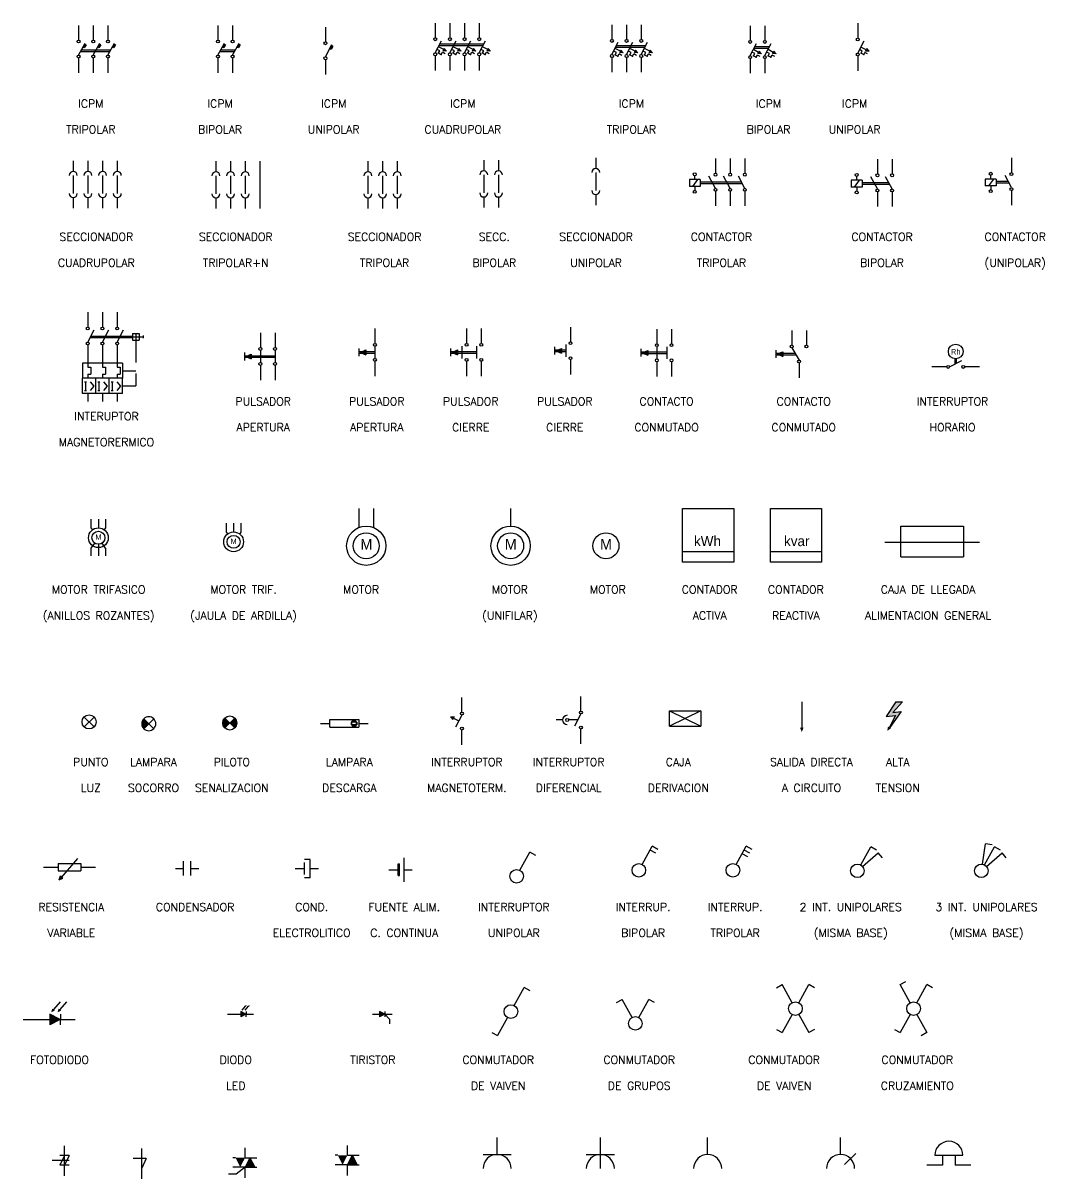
# Model space of a CAD drawing. Header units: millimetres. Extents: x 145 to 60311, y -8355 to 8851.
# Drawn here: x 306.35 to 317.84, y 404.1 to 417.1 of the extents above; entities that cross this region are included whole.
import ezdxf
from ezdxf.enums import TextEntityAlignment as Align

# ---------------------------------------------------------------- set-up
doc = ezdxf.new("R2010")
doc.units = ezdxf.units.MM
doc.linetypes.add('HIDDEN', pattern=[0.375, 0.25, -0.125])
doc.styles.add('ROMANS', font='romans', dxfattribs={"height": 1.2})

# ---------------------------------------------------------------- blocks, each defined once
blk = doc.blocks.new('*X205')
at = {"color": 0}
for p, q in [((204.04, 140.14), (205.3, 141.39)), ((204.04, 139.87), (205.43, 141.26)), ((205.42, 138.77), (204.04, 140.14)), ((205.28, 138.63), (204.04, 139.88)), ((204.07, 140.43), (205.16, 141.53)), ((204.07, 139.63), (205.56, 141.13)), ((205.55, 138.9), (204.07, 140.38)), ((205.15, 138.5), (204.08, 139.58)), ((204.11, 139.41), (205.7, 141)), ((205.68, 139.03), (204.11, 140.61)), ((204.15, 140.78), (205.03, 141.66)), ((205.81, 139.17), (204.16, 140.82)), ((205.02, 138.37), (204.16, 139.23)), ((204.17, 139.2), (205.83, 140.86)), ((205.95, 139.3), (204.23, 141.01)), ((204.24, 139.01), (205.96, 140.73)), ((206.08, 139.43), (204.32, 141.19)), ((204.33, 141.22), (204.9, 141.79)), ((204.33, 138.83), (206.09, 140.6)), ((204.89, 138.24), (204.36, 138.76)), ((206.21, 139.56), (204.41, 141.37)), ((204.42, 138.66), (206.23, 140.46)), ((206.34, 139.7), (204.51, 141.53)), ((204.52, 138.5), (206.36, 140.33)), ((206.48, 139.83), (204.63, 141.68)), ((204.64, 138.35), (206.49, 140.2)), ((206.61, 139.96), (204.75, 141.82)), ((204.76, 138.21), (206.62, 140.07))]:
    blk.add_line(p, q, dxfattribs=at)

msp = doc.modelspace()

# ---------------------------------------------------------------- linework, layer by layer
for p, q in [((310.983, 417.098), (310.983, 416.933)), ((311.148, 417.098), (311.148, 416.933)), ((311.313, 417.098), (311.313, 416.933)), ((311.478, 417.098), (311.478, 416.933)), ((312.97, 417.08), (312.97, 416.915)), ((313.135, 417.08), (313.135, 416.915)), ((313.3, 417.08), (313.3, 416.915)), ((315.735, 417.096), (315.735, 416.931)), ((306.971, 417.072), (306.971, 416.907)), ((307.136, 417.072), (307.136, 416.907)), ((307.301, 417.072), (307.301, 416.907)), ((308.539, 417.072), (308.539, 416.907)), ((308.704, 417.072), (308.704, 416.907)), ((309.748, 417.054), (309.748, 416.889)), ((314.525, 417.067), (314.525, 416.902)), ((314.69, 417.067), (314.69, 416.902)), ((307.036, 416.819), (307.019, 416.828)), ((307.033, 416.826), (307.022, 416.832)), ((307.055, 416.854), (307.036, 416.819)), ((307.055, 416.854), (307.038, 416.863)), ((307.201, 416.819), (307.184, 416.828)), ((307.198, 416.826), (307.187, 416.832)), ((307.22, 416.854), (307.201, 416.819)), ((307.22, 416.854), (307.203, 416.863)), ((307.366, 416.819), (307.349, 416.828)), ((307.363, 416.826), (307.352, 416.832)), ((307.385, 416.854), (307.366, 416.819)), ((307.385, 416.854), (307.368, 416.863)), ((308.605, 416.819), (308.588, 416.828)), ((308.601, 416.826), (308.59, 416.832)), ((308.623, 416.854), (308.605, 416.819)), ((308.623, 416.854), (308.606, 416.863)), ((308.77, 416.819), (308.753, 416.828)), ((308.766, 416.826), (308.755, 416.832)), ((308.788, 416.854), (308.77, 416.819)), ((308.788, 416.854), (308.771, 416.863)), ((309.831, 416.836), (309.813, 416.801)), ((309.831, 416.836), (309.815, 416.845)), ((306.971, 416.704), (306.971, 416.539)), ((307.136, 416.704), (307.136, 416.539)), ((307.301, 416.704), (307.301, 416.539)), ((308.539, 416.704), (308.539, 416.539)), ((308.704, 416.704), (308.704, 416.539)), ((309.748, 416.686), (309.748, 416.521)), ((309.813, 416.801), (309.796, 416.81)), ((309.81, 416.808), (309.798, 416.814)), ((310.983, 416.73), (310.983, 416.565)), ((311.148, 416.73), (311.148, 416.565)), ((311.313, 416.73), (311.313, 416.565)), ((311.478, 416.73), (311.478, 416.565)), ((312.97, 416.712), (312.97, 416.547)), ((313.135, 416.712), (313.135, 416.547)), ((313.3, 416.712), (313.3, 416.547)), ((314.525, 416.7), (314.525, 416.535)), ((314.69, 416.7), (314.69, 416.535)), ((315.735, 416.728), (315.735, 416.563)), ((306.912, 415.549), (306.912, 415.429)), ((307.077, 415.549), (307.077, 415.429)), ((307.242, 415.549), (307.242, 415.429)), ((307.407, 415.549), (307.407, 415.429)), ((308.516, 415.546), (308.516, 415.426)), ((308.681, 415.546), (308.681, 415.426)), ((308.846, 415.546), (308.846, 415.426)), ((309.011, 415.546), (309.011, 415.013)), ((310.226, 415.546), (310.226, 415.426)), ((310.391, 415.546), (310.391, 415.426)), ((310.556, 415.546), (310.556, 415.426)), ((311.529, 415.555), (311.529, 415.435)), ((311.694, 415.555), (311.694, 415.435)), ((312.788, 415.582), (312.788, 415.462)), ((314.135, 415.574), (314.135, 415.409)), ((314.3, 415.574), (314.3, 415.409)), ((314.465, 415.574), (314.465, 415.409)), ((315.956, 415.567), (315.956, 415.402)), ((316.121, 415.567), (316.121, 415.402)), ((317.464, 415.581), (317.464, 415.416)), ((306.912, 415.136), (306.912, 415.016)), ((307.077, 415.136), (307.077, 415.016)), ((307.242, 415.136), (307.242, 415.016)), ((307.407, 415.136), (307.407, 415.016)), ((308.516, 415.133), (308.516, 415.013)), ((308.681, 415.133), (308.681, 415.013)), ((308.846, 415.133), (308.846, 415.013)), ((310.226, 415.133), (310.226, 415.013)), ((310.391, 415.133), (310.391, 415.013)), ((310.556, 415.133), (310.556, 415.013)), ((311.529, 415.142), (311.529, 415.022)), ((311.694, 415.142), (311.694, 415.022)), ((312.788, 415.169), (312.788, 415.049)), ((314.135, 415.206), (314.135, 415.041)), ((314.3, 415.206), (314.3, 415.041)), ((314.465, 415.206), (314.465, 415.041)), ((315.956, 415.199), (315.956, 415.034)), ((316.121, 415.199), (316.121, 415.034)), ((317.464, 415.214), (317.464, 415.049)), ((307.075, 413.845), (307.075, 413.68)), ((307.24, 413.845), (307.24, 413.68)), ((307.405, 413.845), (307.405, 413.68)), ((309.016, 413.615), (309.016, 413.45)), ((309.181, 413.615), (309.181, 413.45)), ((310.304, 413.661), (310.304, 413.496)), ((311.335, 413.661), (311.335, 413.496)), ((311.5, 413.661), (311.5, 413.496)), ((312.504, 413.679), (312.504, 413.514)), ((313.475, 413.656), (313.475, 413.491)), ((313.64, 413.656), (313.64, 413.491)), ((314.993, 413.642), (314.993, 413.477)), ((315.158, 413.642), (315.158, 413.477)), ((307.075, 413.477), (307.075, 413.228)), ((307.24, 413.477), (307.24, 413.228)), ((307.405, 413.477), (307.405, 413.228)), ((312.341, 413.413), (312.402, 413.439)), ((312.402, 413.439), (312.402, 413.386)), ((308.853, 413.348), (308.914, 413.375)), ((308.853, 413.348), (308.914, 413.322)), ((308.914, 413.375), (308.914, 413.322)), ((310.141, 413.394), (310.202, 413.421)), ((310.141, 413.394), (310.202, 413.368)), ((310.202, 413.421), (310.202, 413.368)), ((311.172, 413.394), (311.233, 413.421)), ((311.172, 413.394), (311.233, 413.368)), ((311.233, 413.421), (311.233, 413.368)), ((312.341, 413.413), (312.402, 413.386)), ((312.504, 413.311), (312.504, 413.146)), ((313.312, 413.39), (313.373, 413.417)), ((313.312, 413.39), (313.373, 413.363)), ((313.373, 413.417), (313.373, 413.363)), ((314.83, 413.376), (314.891, 413.402)), ((314.83, 413.376), (314.891, 413.349)), ((314.891, 413.402), (314.891, 413.349)), ((307.075, 413.228), (307.108, 413.228)), ((307.108, 413.228), (307.108, 413.148)), ((307.24, 413.228), (307.273, 413.228)), ((307.273, 413.228), (307.273, 413.148)), ((307.405, 413.228), (307.438, 413.228)), ((307.438, 413.228), (307.438, 413.148)), ((309.016, 413.247), (309.016, 413.082)), ((309.181, 413.247), (309.181, 413.082)), ((310.304, 413.293), (310.304, 413.128)), ((311.335, 413.293), (311.335, 413.128)), ((311.5, 413.293), (311.5, 413.128)), ((313.475, 413.288), (313.475, 413.123)), ((313.64, 413.288), (313.64, 413.123)), ((315.075, 413.274), (315.075, 413.109)), ((316.735, 413.231), (316.57, 413.231)), ((317.103, 413.231), (316.938, 413.231)), ((307.075, 413.148), (307.108, 413.148)), ((307.075, 413.148), (307.075, 413.103)), ((307.24, 413.148), (307.24, 413.103)), ((307.24, 413.148), (307.273, 413.148)), ((307.405, 413.148), (307.438, 413.148)), ((307.405, 413.148), (307.405, 413.103)), ((307.075, 412.933), (307.075, 412.843)), ((307.24, 412.933), (307.24, 412.843)), ((307.405, 412.933), (307.405, 412.843)), ((310.125, 411.639), (310.125, 411.425)), ((310.29, 411.639), (310.29, 411.425)), ((311.831, 411.639), (311.831, 411.441)), ((307.111, 411.519), (307.111, 411.419)), ((307.194, 411.519), (307.194, 411.419)), ((307.276, 411.519), (307.276, 411.419)), ((307.111, 411.419), (307.128, 411.397)), ((307.276, 411.419), (307.26, 411.397)), ((308.632, 411.473), (308.632, 411.373)), ((308.632, 411.373), (308.649, 411.351)), ((308.715, 411.473), (308.715, 411.373)), ((308.797, 411.373), (308.781, 411.351)), ((308.797, 411.473), (308.797, 411.373)), ((307.152, 411.249), (307.111, 411.19)), ((307.194, 411.236), (307.194, 411.106)), ((307.276, 411.19), (307.236, 411.249)), ((316.039, 411.261), (317.105, 411.261)), ((307.111, 411.19), (307.111, 411.106)), ((307.276, 411.19), (307.276, 411.106)), ((311.283, 409.348), (311.283, 409.513)), ((312.621, 409.36), (312.621, 409.525)), ((315.106, 409.463), (315.106, 409.171)), ((316.164, 409.465), (316.054, 409.297)), ((316.239, 409.465), (316.128, 409.342)), ((316.164, 409.465), (316.239, 409.465)), ((308.616, 409.169), (308.727, 409.281)), ((308.727, 409.169), (308.616, 409.281)), ((311.156, 409.296), (311.181, 409.265)), ((311.156, 409.296), (311.195, 409.293)), ((311.181, 409.265), (311.188, 409.279)), ((311.195, 409.293), (311.188, 409.279)), ((311.188, 409.279), (311.247, 409.248)), ((316.054, 409.297), (316.161, 409.311)), ((316.161, 409.311), (316.091, 409.177)), ((316.224, 409.355), (316.096, 409.173)), ((316.128, 409.342), (316.224, 409.355)), ((307.816, 409.161), (307.705, 409.273)), ((307.705, 409.161), (307.816, 409.273)), ((309.694, 409.219), (309.799, 409.219)), ((310.122, 409.219), (310.227, 409.219)), ((311.283, 408.98), (311.283, 409.145)), ((312.416, 409.259), (312.342, 409.259)), ((312.585, 409.259), (312.485, 409.259)), ((312.621, 408.992), (312.621, 409.157)), ((306.577, 407.604), (306.742, 407.604)), ((306.996, 407.604), (307.161, 407.604)), ((308.062, 407.59), (308.153, 407.59)), ((308.234, 407.59), (308.325, 407.59)), ((309.406, 407.588), (309.512, 407.588)), ((309.578, 407.588), (309.669, 407.588)), ((306.754, 407.461), (306.767, 407.505)), ((306.754, 407.461), (306.795, 407.481)), ((306.767, 407.505), (306.781, 407.493)), ((306.795, 407.481), (306.781, 407.493)), ((310.462, 407.575), (310.567, 407.575)), ((310.633, 407.575), (310.724, 407.575)), ((306.766, 405.891), (306.648, 405.951)), ((306.648, 405.951), (306.648, 405.831)), ((308.645, 405.949), (308.795, 405.949)), ((308.854, 405.949), (308.795, 405.979)), ((308.795, 405.979), (308.795, 405.919)), ((308.854, 405.949), (308.795, 405.919)), ((308.854, 405.949), (308.937, 405.949)), ((310.276, 405.951), (310.357, 405.951)), ((310.357, 405.981), (310.357, 405.921)), ((310.416, 405.951), (310.357, 405.981)), ((310.416, 405.951), (310.357, 405.921)), ((310.416, 405.951), (310.499, 405.951)), ((310.416, 405.951), (310.467, 405.895)), ((310.467, 405.895), (310.467, 405.84)), ((306.348, 405.891), (306.648, 405.891)), ((306.766, 405.891), (306.648, 405.831)), ((306.766, 405.891), (306.932, 405.891)), ((306.813, 404.13), (306.813, 404.47)), ((309.995, 404.363), (309.995, 404.474)), ((311.679, 404.371), (311.679, 404.563)), ((312.84, 404.371), (312.84, 404.563)), ((314.047, 404.371), (314.047, 404.563)), ((315.542, 404.371), (315.542, 404.563)), ((306.864, 404.359), (306.762, 404.359)), ((306.813, 404.359), (306.762, 404.251)), ((306.864, 404.359), (306.813, 404.251)), ((307.681, 404.097), (307.681, 404.437)), ((308.736, 404.335), (308.706, 404.335)), ((308.844, 404.335), (308.844, 404.446)), ((308.844, 404.335), (308.976, 404.335)), ((308.898, 404.334), (308.844, 404.228)), ((308.898, 404.334), (308.952, 404.228)), ((309.887, 404.363), (309.856, 404.363)), ((309.995, 404.363), (310.126, 404.363)), ((310.049, 404.362), (309.995, 404.255)), ((310.049, 404.362), (310.103, 404.255)), ((316.688, 404.362), (316.688, 404.252)), ((316.832, 404.362), (316.832, 404.252)), ((306.864, 404.305), (306.675, 404.305)), ((306.864, 404.251), (306.762, 404.251)), ((307.732, 404.325), (307.586, 404.325)), ((307.732, 404.325), (307.681, 404.218)), ((308.844, 404.228), (308.706, 404.228)), ((308.844, 404.228), (308.743, 404.15)), ((308.841, 404.228), (308.841, 404.107)), ((308.844, 404.228), (308.952, 404.228)), ((308.952, 404.228), (308.976, 404.228)), ((309.995, 404.255), (309.856, 404.255)), ((309.991, 404.255), (309.991, 404.134)), ((309.995, 404.255), (310.103, 404.255)), ((310.103, 404.255), (310.126, 404.255)), ((316.688, 404.252), (316.513, 404.252)), ((317.006, 404.252), (316.832, 404.252)), ((308.743, 404.15), (308.656, 404.15))]:
    msp.add_line(p, q)
at = {"color": 5}
for p, q in [((306.971, 416.737), (307.044, 416.874)), ((307.136, 416.737), (307.209, 416.874)), ((307.301, 416.737), (307.374, 416.874)), ((308.539, 416.737), (308.612, 416.874)), ((308.704, 416.737), (308.777, 416.874)), ((309.748, 416.719), (309.82, 416.856)), ((310.983, 416.763), (311.055, 416.9)), ((311.148, 416.763), (311.22, 416.9)), ((311.313, 416.763), (311.385, 416.9)), ((311.478, 416.763), (311.55, 416.9)), ((312.97, 416.745), (313.042, 416.882)), ((313.135, 416.745), (313.207, 416.882)), ((313.3, 416.745), (313.372, 416.882)), ((314.525, 416.733), (314.597, 416.869)), ((314.69, 416.733), (314.762, 416.869)), ((315.735, 416.761), (315.807, 416.898)), ((311.529, 415.39), (311.529, 415.187)), ((311.694, 415.39), (311.694, 415.187)), ((312.788, 415.417), (312.788, 415.214)), ((306.912, 415.384), (306.912, 415.181)), ((307.077, 415.384), (307.077, 415.181)), ((307.242, 415.384), (307.242, 415.181)), ((307.407, 415.384), (307.407, 415.181)), ((308.516, 415.381), (308.516, 415.178)), ((308.681, 415.381), (308.681, 415.178)), ((308.846, 415.381), (308.846, 415.178)), ((310.226, 415.381), (310.226, 415.178)), ((310.391, 415.381), (310.391, 415.178)), ((310.556, 415.381), (310.556, 415.178)), ((314.135, 415.239), (314.062, 415.376)), ((314.3, 415.239), (314.227, 415.376)), ((314.465, 415.239), (314.392, 415.376)), ((315.956, 415.232), (315.883, 415.369)), ((316.121, 415.232), (316.048, 415.369)), ((317.464, 415.247), (317.392, 415.383)), ((307.075, 413.51), (307.147, 413.647)), ((307.24, 413.51), (307.312, 413.647)), ((307.405, 413.51), (307.477, 413.647)), ((310.304, 413.463), (310.304, 413.326)), ((311.281, 413.463), (311.281, 413.326)), ((311.446, 413.463), (311.446, 413.326)), ((312.45, 413.481), (312.45, 413.344)), ((313.475, 413.458), (313.475, 413.321)), ((313.586, 413.458), (313.586, 413.321)), ((314.993, 413.444), (315.075, 413.307)), ((309.016, 413.417), (309.016, 413.28)), ((309.181, 413.417), (309.181, 413.28)), ((316.768, 413.231), (316.905, 413.303)), ((313.764, 411.036), (313.764, 411.637)), ((313.764, 411.637), (314.341, 411.637)), ((314.341, 411.637), (314.341, 411.036)), ((314.753, 411.036), (314.753, 411.637)), ((314.753, 411.637), (315.329, 411.637)), ((315.329, 411.637), (315.329, 411.036)), ((316.219, 411.441), (316.925, 411.441)), ((316.219, 411.093), (316.219, 411.441)), ((316.925, 411.441), (316.925, 411.093)), ((314.341, 411.149), (313.764, 411.149)), ((315.329, 411.149), (314.753, 411.149)), ((314.341, 411.036), (313.764, 411.036)), ((315.329, 411.036), (314.753, 411.036)), ((316.219, 411.093), (316.925, 411.093)), ((311.283, 409.315), (311.211, 409.178)), ((312.621, 409.327), (312.549, 409.19)), ((313.619, 409.188), (313.619, 409.362)), ((313.619, 409.362), (313.972, 409.362)), ((313.972, 409.362), (313.972, 409.188)), ((313.619, 409.188), (313.972, 409.188)), ((306.742, 407.646), (306.742, 407.562)), ((306.742, 407.646), (306.996, 407.646)), ((306.996, 407.646), (306.996, 407.562)), ((308.153, 407.511), (308.153, 407.669)), ((308.234, 407.511), (308.234, 407.669)), ((309.512, 407.521), (309.512, 407.655)), ((310.567, 407.508), (310.567, 407.642)), ((310.567, 407.642), (310.582, 407.642)), ((310.582, 407.508), (310.582, 407.642)), ((310.633, 407.44), (310.633, 407.71)), ((306.742, 407.562), (306.996, 407.562)), ((310.567, 407.508), (310.582, 407.508))]:
    msp.add_line(p, q, dxfattribs=at)
at = {"color": 1}
for p, q in [((311.078, 416.8), (311.018, 416.831)), ((311.027, 416.847), (311.522, 416.847)), ((311.037, 416.865), (311.532, 416.865)), ((311.243, 416.8), (311.183, 416.831)), ((311.408, 416.8), (311.348, 416.831)), ((311.573, 416.8), (311.513, 416.831)), ((313.014, 416.829), (313.344, 416.829)), ((313.024, 416.847), (313.354, 416.847)), ((314.569, 416.817), (314.734, 416.817)), ((314.579, 416.835), (314.744, 416.835)), ((315.83, 416.797), (315.771, 416.829)), ((306.993, 416.778), (307.323, 416.778)), ((307.002, 416.796), (307.332, 416.796)), ((308.561, 416.778), (308.726, 416.778)), ((308.571, 416.796), (308.736, 416.796)), ((311.033, 416.786), (311.003, 416.802)), ((311.021, 416.762), (311.033, 416.786)), ((311.021, 416.762), (311.051, 416.746)), ((311.051, 416.746), (311.064, 416.77)), ((311.094, 416.754), (311.064, 416.77)), ((311.071, 416.786), (311.078, 416.8)), ((311.109, 416.783), (311.071, 416.786)), ((311.085, 416.813), (311.078, 416.8)), ((311.109, 416.783), (311.085, 416.813)), ((311.198, 416.786), (311.168, 416.802)), ((311.186, 416.762), (311.198, 416.786)), ((311.186, 416.762), (311.216, 416.746)), ((311.216, 416.746), (311.229, 416.77)), ((311.259, 416.754), (311.229, 416.77)), ((311.236, 416.786), (311.243, 416.8)), ((311.274, 416.783), (311.236, 416.786)), ((311.25, 416.813), (311.243, 416.8)), ((311.274, 416.783), (311.25, 416.813)), ((311.363, 416.786), (311.333, 416.802)), ((311.351, 416.762), (311.363, 416.786)), ((311.351, 416.762), (311.381, 416.746)), ((311.381, 416.746), (311.394, 416.77)), ((311.424, 416.754), (311.394, 416.77)), ((311.401, 416.786), (311.408, 416.8)), ((311.439, 416.783), (311.401, 416.786)), ((311.415, 416.813), (311.408, 416.8)), ((311.439, 416.783), (311.415, 416.813)), ((311.528, 416.786), (311.498, 416.802)), ((311.516, 416.762), (311.528, 416.786)), ((311.516, 416.762), (311.546, 416.746)), ((311.546, 416.746), (311.559, 416.77)), ((311.589, 416.754), (311.559, 416.77)), ((311.566, 416.786), (311.573, 416.8)), ((311.604, 416.783), (311.566, 416.786)), ((311.58, 416.813), (311.573, 416.8)), ((311.604, 416.783), (311.58, 416.813)), ((313.021, 416.767), (312.99, 416.783)), ((313.065, 416.781), (313.006, 416.813)), ((313.008, 416.743), (313.021, 416.767)), ((313.008, 416.743), (313.038, 416.727)), ((313.038, 416.727), (313.051, 416.751)), ((313.081, 416.735), (313.051, 416.751)), ((313.058, 416.768), (313.065, 416.781)), ((313.097, 416.764), (313.058, 416.768)), ((313.072, 416.795), (313.065, 416.781)), ((313.097, 416.764), (313.072, 416.795)), ((313.186, 416.767), (313.155, 416.783)), ((313.23, 416.781), (313.171, 416.813)), ((313.173, 416.743), (313.186, 416.767)), ((313.173, 416.743), (313.203, 416.727)), ((313.203, 416.727), (313.216, 416.751)), ((313.246, 416.735), (313.216, 416.751)), ((313.223, 416.768), (313.23, 416.781)), ((313.262, 416.764), (313.223, 416.768)), ((313.237, 416.795), (313.23, 416.781)), ((313.262, 416.764), (313.237, 416.795)), ((313.351, 416.767), (313.32, 416.783)), ((313.395, 416.781), (313.336, 416.813)), ((313.338, 416.743), (313.351, 416.767)), ((313.338, 416.743), (313.368, 416.727)), ((313.368, 416.727), (313.381, 416.751)), ((313.411, 416.735), (313.381, 416.751)), ((313.388, 416.768), (313.395, 416.781)), ((313.427, 416.764), (313.388, 416.768)), ((313.402, 416.795), (313.395, 416.781)), ((313.427, 416.764), (313.402, 416.795)), ((314.576, 416.755), (314.545, 416.771)), ((314.62, 416.769), (314.561, 416.8)), ((314.563, 416.731), (314.576, 416.755)), ((314.563, 416.731), (314.593, 416.715)), ((314.593, 416.715), (314.606, 416.739)), ((314.636, 416.723), (314.606, 416.739)), ((314.613, 416.755), (314.62, 416.769)), ((314.652, 416.752), (314.613, 416.755)), ((314.627, 416.783), (314.62, 416.769)), ((314.652, 416.752), (314.627, 416.783)), ((314.741, 416.755), (314.71, 416.771)), ((314.785, 416.769), (314.726, 416.8)), ((314.728, 416.731), (314.741, 416.755)), ((314.728, 416.731), (314.758, 416.715)), ((314.758, 416.715), (314.771, 416.739)), ((314.801, 416.723), (314.771, 416.739)), ((314.778, 416.755), (314.785, 416.769)), ((314.817, 416.752), (314.778, 416.755)), ((314.792, 416.783), (314.785, 416.769)), ((314.817, 416.752), (314.792, 416.783)), ((315.786, 416.783), (315.755, 416.8)), ((315.773, 416.76), (315.786, 416.783)), ((315.773, 416.76), (315.803, 416.744)), ((315.803, 416.744), (315.816, 416.767)), ((315.846, 416.751), (315.816, 416.767)), ((315.823, 416.784), (315.83, 416.797)), ((315.862, 416.781), (315.823, 416.784)), ((315.837, 416.811), (315.83, 416.797)), ((315.862, 416.781), (315.837, 416.811)), ((317.231, 415.344), (317.231, 415.388)), ((313.963, 415.337), (313.841, 415.337)), ((313.841, 415.337), (313.841, 415.261)), ((313.963, 415.261), (313.841, 415.261)), ((313.931, 415.337), (313.875, 415.26)), ((313.902, 415.337), (313.902, 415.381)), ((313.902, 415.261), (313.902, 415.217)), ((313.963, 415.337), (313.963, 415.261)), ((314.429, 415.308), (313.963, 415.308)), ((314.438, 415.29), (313.963, 415.29)), ((315.662, 415.33), (315.662, 415.254)), ((315.784, 415.33), (315.662, 415.33)), ((315.752, 415.33), (315.696, 415.253)), ((315.723, 415.33), (315.723, 415.374)), ((315.784, 415.33), (315.784, 415.254)), ((316.085, 415.301), (315.784, 415.301)), ((316.094, 415.283), (315.784, 415.283)), ((317.293, 415.344), (317.17, 415.344)), ((317.17, 415.344), (317.17, 415.268)), ((317.293, 415.268), (317.17, 415.268)), ((317.261, 415.344), (317.205, 415.267)), ((317.231, 415.268), (317.231, 415.224)), ((317.293, 415.344), (317.293, 415.268)), ((317.428, 415.315), (317.293, 415.315)), ((317.438, 415.297), (317.293, 415.297)), ((315.784, 415.254), (315.662, 415.254)), ((315.723, 415.254), (315.723, 415.21)), ((307.111, 413.578), (307.576, 413.578)), ((307.576, 413.607), (307.653, 413.607)), ((307.576, 413.607), (307.576, 413.531)), ((307.576, 413.569), (307.653, 413.569)), ((307.615, 413.607), (307.615, 413.531)), ((307.653, 413.607), (307.653, 413.531)), ((307.653, 413.569), (307.699, 413.569)), ((307.699, 413.584), (307.699, 413.554)), ((307.101, 413.56), (307.576, 413.56)), ((307.576, 413.531), (307.653, 413.531)), ((310.124, 413.438), (310.124, 413.35)), ((311.155, 413.438), (311.155, 413.35)), ((312.324, 413.457), (312.324, 413.369)), ((308.836, 413.393), (308.836, 413.304)), ((308.836, 413.357), (308.873, 413.357)), ((308.836, 413.339), (308.873, 413.339)), ((308.914, 413.357), (309.181, 413.357)), ((308.914, 413.339), (309.181, 413.339)), ((310.124, 413.403), (310.162, 413.403)), ((310.124, 413.385), (310.162, 413.385)), ((310.202, 413.403), (310.304, 413.403)), ((310.202, 413.385), (310.304, 413.385)), ((311.155, 413.403), (311.193, 413.403)), ((311.155, 413.385), (311.193, 413.385)), ((311.233, 413.403), (311.446, 413.403)), ((311.233, 413.385), (311.446, 413.385)), ((312.324, 413.422), (312.361, 413.422)), ((312.324, 413.404), (312.361, 413.404)), ((312.402, 413.422), (312.45, 413.422)), ((312.402, 413.404), (312.45, 413.404)), ((313.295, 413.434), (313.295, 413.346)), ((313.295, 413.399), (313.333, 413.399)), ((313.295, 413.381), (313.333, 413.381)), ((313.373, 413.399), (313.586, 413.399)), ((313.373, 413.381), (313.586, 413.381)), ((314.813, 413.42), (314.813, 413.332)), ((314.813, 413.385), (314.85, 413.385)), ((314.813, 413.367), (314.85, 413.367)), ((314.891, 413.385), (315.028, 413.385)), ((314.891, 413.367), (315.039, 413.367)), ((316.829, 413.263), (316.829, 413.322)), ((316.844, 413.271), (316.844, 413.322)), ((307.015, 413.273), (307.015, 413.103)), ((307.465, 413.273), (307.015, 413.273)), ((307.465, 413.273), (307.465, 413.103)), ((307.465, 413.103), (307.015, 413.103)), ((307.015, 412.933), (307.015, 413.103)), ((307.037, 413.063), (307.061, 413.063)), ((307.049, 413.063), (307.049, 412.967)), ((307.103, 413.063), (307.144, 413.015)), ((307.165, 412.933), (307.165, 413.103)), ((307.187, 413.063), (307.211, 413.063)), ((307.199, 413.063), (307.199, 412.967)), ((307.253, 413.063), (307.294, 413.015)), ((307.315, 412.933), (307.315, 413.103)), ((307.337, 413.063), (307.361, 413.063)), ((307.349, 413.063), (307.349, 412.967)), ((307.403, 413.063), (307.444, 413.015)), ((307.465, 412.933), (307.465, 413.103)), ((307.465, 412.933), (307.015, 412.933)), ((307.037, 412.967), (307.061, 412.967)), ((307.144, 413.015), (307.103, 412.967)), ((307.187, 412.967), (307.211, 412.967)), ((307.294, 413.015), (307.253, 412.967)), ((307.337, 412.967), (307.361, 412.967)), ((307.444, 413.015), (307.403, 412.967)), ((307.033, 409.181), (307.145, 409.292)), ((307.145, 409.181), (307.033, 409.292)), ((313.972, 409.362), (313.619, 409.188)), ((313.619, 409.362), (313.972, 409.188)), ((309.799, 409.18), (309.799, 409.264)), ((309.799, 409.264), (310.122, 409.264)), ((309.799, 409.18), (310.122, 409.18)), ((310.102, 409.234), (310.036, 409.234)), ((310.036, 409.234), (310.036, 409.204)), ((310.102, 409.204), (310.036, 409.204)), ((310.09, 409.25), (310.049, 409.25)), ((310.049, 409.234), (310.049, 409.25)), ((310.049, 409.204), (310.049, 409.188)), ((310.09, 409.188), (310.049, 409.188)), ((310.09, 409.234), (310.09, 409.25)), ((310.09, 409.204), (310.09, 409.188)), ((310.102, 409.234), (310.102, 409.204)), ((310.122, 409.264), (310.122, 409.18)), ((317.137, 407.637), (317.173, 407.867)), ((317.246, 407.855), (317.173, 407.867)), ((311.935, 407.568), (312.048, 407.772)), ((312.113, 407.736), (312.048, 407.772)), ((313.31, 407.635), (313.423, 407.838)), ((313.464, 407.761), (313.399, 407.796)), ((313.487, 407.803), (313.423, 407.838)), ((314.368, 407.635), (314.481, 407.838)), ((314.499, 407.719), (314.435, 407.754)), ((314.523, 407.761), (314.458, 407.796)), ((314.546, 407.803), (314.481, 407.838)), ((315.768, 407.628), (315.881, 407.832)), ((315.789, 407.612), (315.964, 407.764)), ((315.946, 407.796), (315.881, 407.832)), ((316.013, 407.709), (315.964, 407.764)), ((317.162, 407.628), (317.274, 407.832)), ((317.182, 407.612), (317.358, 407.764)), ((317.339, 407.796), (317.274, 407.832)), ((317.406, 407.709), (317.358, 407.764)), ((306.961, 407.702), (306.754, 407.461)), ((309.578, 407.691), (309.512, 407.691)), ((309.578, 407.485), (309.578, 407.691)), ((309.578, 407.485), (309.512, 407.485)), ((316.211, 406.283), (316.276, 406.318)), ((311.871, 406.046), (311.984, 406.25)), ((312.049, 406.214), (311.984, 406.25)), ((314.82, 406.247), (314.884, 406.283)), ((314.997, 406.079), (314.884, 406.283)), ((315.071, 406.079), (315.184, 406.283)), ((315.249, 406.247), (315.184, 406.283)), ((316.324, 406.079), (316.211, 406.283)), ((316.4, 406.079), (316.513, 406.283)), ((316.577, 406.247), (316.513, 406.283)), ((306.766, 406.09), (306.69, 406.002)), ((306.837, 406.09), (306.761, 406.002)), ((308.81, 405.995), (308.848, 406.038)), ((308.845, 405.995), (308.883, 406.038)), ((313.02, 406.08), (313.084, 406.116)), ((313.197, 405.913), (313.084, 406.116)), ((313.271, 405.913), (313.384, 406.116)), ((313.449, 406.08), (313.384, 406.116)), ((306.767, 405.951), (306.765, 405.831)), ((308.855, 405.979), (308.854, 405.919)), ((310.416, 405.981), (310.416, 405.921)), ((311.797, 405.913), (311.684, 405.709)), ((314.997, 405.946), (314.884, 405.742)), ((315.071, 405.946), (315.184, 405.742)), ((316.324, 405.946), (316.211, 405.742)), ((316.4, 405.946), (316.513, 405.742)), ((314.82, 405.778), (314.884, 405.742)), ((315.249, 405.778), (315.184, 405.742)), ((316.147, 405.778), (316.211, 405.742)), ((311.62, 405.745), (311.684, 405.709)), ((316.513, 405.742), (316.448, 405.706)), ((311.521, 404.371), (311.836, 404.371)), ((312.682, 404.371), (312.998, 404.371)), ((312.84, 404.213), (312.84, 404.371)), ((315.586, 404.257), (315.713, 404.384)), ((316.602, 404.362), (316.918, 404.362))]:
    msp.add_line(p, q, dxfattribs=at)
at = {"color": 1, "linetype": 'HIDDEN'}
for p, q in [((307.615, 413.531), (307.615, 413.018)), ((307.465, 413.188), (307.615, 413.188)), ((307.465, 413.018), (307.615, 413.018))]:
    msp.add_line(p, q, dxfattribs=at)
at = {"color": 1}
for centre, radius in [((306.971, 416.891), 0.0165), ((307.136, 416.891), 0.0165), ((307.301, 416.891), 0.0165), ((308.539, 416.891), 0.0165), ((308.704, 416.891), 0.0165), ((309.748, 416.872), 0.0165), ((310.983, 416.916), 0.0165), ((311.148, 416.916), 0.0165), ((311.313, 416.916), 0.0165), ((311.478, 416.916), 0.0165), ((312.97, 416.898), 0.0165), ((313.135, 416.898), 0.0165), ((313.3, 416.898), 0.0165), ((314.525, 416.886), 0.0165), ((314.69, 416.886), 0.0165), ((315.735, 416.914), 0.0165), ((306.971, 416.721), 0.0165), ((307.136, 416.721), 0.0165), ((307.301, 416.721), 0.0165), ((308.539, 416.721), 0.0165), ((308.704, 416.721), 0.0165), ((309.748, 416.702), 0.0165), ((310.983, 416.747), 0.0165), ((311.148, 416.747), 0.0165), ((311.313, 416.747), 0.0165), ((311.478, 416.747), 0.0165), ((312.97, 416.728), 0.0165), ((313.135, 416.728), 0.0165), ((313.3, 416.728), 0.0165), ((314.525, 416.716), 0.0165), ((314.69, 416.716), 0.0165), ((315.735, 416.744), 0.0165), ((313.902, 415.397), 0.0165), ((314.135, 415.393), 0.0165), ((314.3, 415.393), 0.0165), ((314.465, 415.393), 0.0165), ((315.723, 415.39), 0.0165), ((315.956, 415.386), 0.0165), ((316.121, 415.386), 0.0165), ((317.231, 415.404), 0.0165), ((317.464, 415.4), 0.0165), ((313.902, 415.201), 0.0165), ((314.135, 415.223), 0.0165), ((314.3, 415.223), 0.0165), ((314.465, 415.223), 0.0165), ((315.723, 415.194), 0.0165), ((315.956, 415.216), 0.0165), ((316.121, 415.216), 0.0165), ((317.231, 415.208), 0.0165), ((317.464, 415.23), 0.0165), ((307.075, 413.663), 0.0165), ((307.24, 413.663), 0.0165), ((307.405, 413.663), 0.0165), ((307.075, 413.493), 0.0165), ((307.24, 413.493), 0.0165), ((307.405, 413.493), 0.0165), ((309.016, 413.433), 0.0165), ((309.181, 413.433), 0.0165), ((310.304, 413.479), 0.0165), ((311.335, 413.479), 0.0165), ((311.5, 413.479), 0.0165), ((312.504, 413.498), 0.0165), ((313.475, 413.475), 0.0165), ((313.64, 413.475), 0.0165), ((314.993, 413.461), 0.0165), ((315.158, 413.461), 0.0165), ((310.304, 413.309), 0.0165), ((311.335, 413.309), 0.0165), ((311.5, 413.309), 0.0165), ((312.504, 413.328), 0.0165), ((313.475, 413.305), 0.0165), ((313.64, 413.305), 0.0165), ((315.075, 413.291), 0.0165), ((309.016, 413.264), 0.0165), ((309.181, 413.264), 0.0165), ((316.752, 413.231), 0.0165), ((316.922, 413.231), 0.0165), ((307.089, 409.237), 0.0789), ((308.672, 409.225), 0.0789), ((311.283, 409.332), 0.0165), ((312.468, 409.259), 0.0165), ((312.621, 409.343), 0.0165), ((310.069, 409.219), 0.0254), ((311.283, 409.162), 0.0165), ((312.621, 409.173), 0.0165), ((313.273, 407.568), 0.0764), ((314.331, 407.568), 0.0764), ((315.731, 407.562), 0.0764), ((317.125, 407.562), 0.0764), ((311.898, 407.501), 0.0764), ((311.834, 405.979), 0.0764), ((315.034, 406.012), 0.0764), ((316.363, 406.012), 0.0764), ((313.234, 405.846), 0.0764)]:
    msp.add_circle(centre, radius, dxfattribs=at)
msp.add_circle((316.837, 413.404), 0.0828)
at = {"color": 5}
for centre, radius in [((307.194, 411.309), 0.111), ((307.194, 411.309), 0.0731), ((308.715, 411.263), 0.111), ((310.207, 411.219), 0.221), ((310.207, 411.219), 0.146), ((311.831, 411.219), 0.221), ((311.831, 411.219), 0.146), ((312.903, 411.219), 0.146), ((308.715, 411.263), 0.0731)]:
    msp.add_circle(centre, radius, dxfattribs=at)
at = {"color": 1}
for centre, radius, start, end in [((306.912, 415.384), 0.045, 0, 180), ((307.077, 415.384), 0.045, 0, 180), ((307.242, 415.384), 0.045, 0, 180), ((307.407, 415.384), 0.045, 0, 180), ((308.516, 415.381), 0.045, 0, 180), ((308.681, 415.381), 0.045, 0, 180), ((308.846, 415.381), 0.045, 0, 180), ((310.226, 415.381), 0.045, 0, 180), ((310.391, 415.381), 0.045, 0, 180), ((310.556, 415.381), 0.045, 0, 180), ((311.529, 415.39), 0.045, 0, 180), ((311.694, 415.39), 0.045, 0, 180), ((312.788, 415.417), 0.045, 0, 180), ((306.912, 415.181), 0.045, 180, 0), ((307.077, 415.181), 0.045, 180, 0), ((307.242, 415.181), 0.045, 180, 0), ((307.407, 415.181), 0.045, 180, 0), ((308.516, 415.178), 0.045, 180, 0), ((308.681, 415.178), 0.045, 180, 0), ((308.846, 415.178), 0.045, 180, 0), ((310.226, 415.178), 0.045, 180, 0), ((310.391, 415.178), 0.045, 180, 0), ((310.556, 415.178), 0.045, 180, 0), ((311.529, 415.187), 0.045, 180, 0), ((311.694, 415.187), 0.045, 180, 0), ((312.788, 415.214), 0.045, 180, 0), ((307.761, 409.217), 0.0789, 225, 135), ((312.468, 409.259), 0.0525, 90, 270), ((307.761, 409.217), 0.0789, 135, 225), ((316.76, 404.362), 0.158, 0, 180), ((311.679, 404.213), 0.158, 0, 180), ((312.84, 404.213), 0.158, 0, 180), ((314.047, 404.213), 0.158, 0, 180), ((315.542, 404.213), 0.158, 0, 180)]:
    msp.add_arc(centre, radius, start, end, dxfattribs=at)
for p in [(311.021, 416.762), (311.021, 416.762), (311.051, 416.746), (311.051, 416.746), (311.186, 416.762), (311.186, 416.762), (311.216, 416.746), (311.216, 416.746), (311.351, 416.762), (311.351, 416.762), (311.381, 416.746), (311.381, 416.746), (311.516, 416.762), (311.516, 416.762), (311.546, 416.746), (311.546, 416.746), (313.008, 416.743), (313.008, 416.743), (313.038, 416.727), (313.038, 416.727), (313.173, 416.743), (313.173, 416.743), (313.203, 416.727), (313.203, 416.727), (313.338, 416.743), (313.338, 416.743), (313.368, 416.727), (313.368, 416.727), (314.563, 416.731), (314.563, 416.731), (314.593, 416.715), (314.593, 416.715), (314.728, 416.731), (314.728, 416.731), (314.758, 416.715), (314.758, 416.715), (315.773, 416.76), (315.773, 416.76), (315.803, 416.744), (315.803, 416.744)]:
    msp.add_point(p, dxfattribs=at)
for points in [[(307.038, 416.863), (307.055, 416.854), (307.019, 416.828), (307.036, 416.819)], [(307.203, 416.863), (307.22, 416.854), (307.184, 416.828), (307.201, 416.819)], [(307.368, 416.863), (307.385, 416.854), (307.349, 416.828), (307.366, 416.819)], [(308.606, 416.863), (308.623, 416.854), (308.588, 416.828), (308.605, 416.819)], [(308.771, 416.863), (308.788, 416.854), (308.753, 416.828), (308.77, 416.819)], [(309.815, 416.845), (309.831, 416.836), (309.796, 416.81), (309.813, 416.801)], [(312.341, 413.413), (312.402, 413.439), (312.402, 413.386)], [(308.853, 413.348), (308.914, 413.375), (308.914, 413.322)], [(310.141, 413.394), (310.202, 413.421), (310.202, 413.368)], [(311.172, 413.394), (311.233, 413.421), (311.233, 413.368)], [(313.312, 413.39), (313.373, 413.417), (313.373, 413.363)], [(314.83, 413.376), (314.891, 413.402), (314.891, 413.349)], [(316.164, 409.465), (316.239, 409.465), (316.054, 409.297), (316.128, 409.342)], [(311.181, 409.265), (311.156, 409.296), (311.195, 409.293), (311.156, 409.296)], [(316.128, 409.342), (316.224, 409.355), (316.054, 409.297), (316.161, 409.311)], [(316.161, 409.311), (316.224, 409.355), (316.091, 409.177), (316.096, 409.173)], [(315.086, 409.171), (315.126, 409.171), (315.106, 409.125)], [(316.075, 409.187), (316.109, 409.165), (316.067, 409.137)], [(310.567, 407.642), (310.582, 407.642), (310.567, 407.508), (310.582, 407.508)], [(306.648, 405.951), (306.766, 405.891), (306.648, 405.831)], [(308.795, 405.979), (308.854, 405.949), (308.795, 405.919)], [(310.357, 405.981), (310.416, 405.951), (310.357, 405.921)], [(308.844, 404.335), (308.79, 404.228), (308.736, 404.335)], [(308.844, 404.228), (308.898, 404.334), (308.952, 404.228)], [(309.995, 404.363), (309.941, 404.256), (309.887, 404.363)], [(309.995, 404.255), (310.049, 404.362), (310.103, 404.255)]]:
    msp.add_solid(points)
for points in [[(311.085, 416.813), (311.109, 416.783), (311.071, 416.786), (311.109, 416.783)], [(311.25, 416.813), (311.274, 416.783), (311.236, 416.786), (311.274, 416.783)], [(311.415, 416.813), (311.439, 416.783), (311.401, 416.786), (311.439, 416.783)], [(311.58, 416.813), (311.604, 416.783), (311.566, 416.786), (311.604, 416.783)], [(313.072, 416.795), (313.097, 416.764), (313.058, 416.768), (313.097, 416.764)], [(313.237, 416.795), (313.262, 416.764), (313.223, 416.768), (313.262, 416.764)], [(313.402, 416.795), (313.427, 416.764), (313.388, 416.768), (313.427, 416.764)], [(314.627, 416.783), (314.652, 416.752), (314.613, 416.755), (314.652, 416.752)], [(314.792, 416.783), (314.817, 416.752), (314.778, 416.755), (314.817, 416.752)], [(315.837, 416.811), (315.862, 416.781), (315.823, 416.784), (315.862, 416.781)], [(306.767, 407.505), (306.795, 407.481), (306.754, 407.461)], [(308.855, 406.033), (308.841, 406.044), (308.861, 406.054)], [(308.89, 406.033), (308.876, 406.044), (308.897, 406.054)], [(306.676, 406.014), (306.704, 405.99), (306.663, 405.97)], [(306.747, 406.014), (306.775, 405.99), (306.734, 405.97)]]:
    msp.add_solid(points, dxfattribs=at)

# ---------------------------------------------------------------- block references
at = {"yscale": 0.03000000000000001, "zscale": 0.03000000000000001}
for p, xscale in [((302.472, 405.024), 0.03000000000000001), ((314.872, 405.024), -0.03000000000000001), ((301.56, 405.016), 0.03000000000000001)]:
    msp.add_blockref('*X205', p, dxfattribs=dict(at, xscale=xscale))

# ---------------------------------------------------------------- texts
at = {"style": 'ROMANS'}
for s, p in [('ICPM', (307.109, 416.147)), ('ICPM', (308.563, 416.147)), ('ICPM', (309.841, 416.147)), ('ICPM', (311.294, 416.147)), ('ICPM', (313.189, 416.147)), ('ICPM', (314.731, 416.147)), ('ICPM', (315.7, 416.147)), ('TRIPOLAR', (307.109, 415.856)), ('BIPOLAR', (308.563, 415.856)), ('UNIPOLAR', (309.841, 415.856)), ('CUADRUPOLAR', (311.294, 415.856)), ('TRIPOLAR', (313.189, 415.856)), ('BIPOLAR', (314.731, 415.856)), ('UNIPOLAR', (315.7, 415.856)), ('SECCIONADOR', (307.171, 414.649)), ('SECCIONADOR', (308.739, 414.649)), ('SECCIONADOR', (310.413, 414.649)), ('SECC.', (311.647, 414.649)), ('SECCIONADOR', (312.792, 414.649)), ('CONTACTOR', (314.202, 414.649)), ('CONTACTOR', (316.008, 414.649)), ('CONTACTOR', (317.506, 414.649)), ('CUADRUPOLAR', (307.171, 414.357)), ('TRIPOLAR+N', (308.739, 414.357)), ('TRIPOLAR', (310.413, 414.357)), ('BIPOLAR', (311.647, 414.357)), ('UNIPOLAR', (312.792, 414.357)), ('TRIPOLAR', (314.202, 414.357)), ('BIPOLAR', (316.008, 414.357)), ('(UNIPOLAR)', (317.506, 414.357)), ('PULSADOR', (309.048, 412.797)), ('PULSADOR', (310.325, 412.797)), ('PULSADOR', (311.382, 412.797)), ('PULSADOR', (312.44, 412.797)), ('CONTACTO', (313.585, 412.797)), ('CONTACTO', (315.127, 412.797)), ('INTERRUPTOR', (316.801, 412.797)), ('INTERUPTOR', (307.285, 412.63)), ('APERTURA', (309.048, 412.506)), ('APERTURA', (310.325, 412.506)), ('CIERRE', (311.382, 412.506)), ('CIERRE', (312.44, 412.506)), ('CONMUTADO', (313.585, 412.506)), ('CONMUTADO', (315.127, 412.506)), ('HORARIO', (316.801, 412.506)), ('MAGNETORERMICO', (307.285, 412.339)), ('MOTOR TRIFASICO', (307.197, 410.681)), ('MOTOR TRIF.', (308.827, 410.681)), ('MOTOR', (310.149, 410.681)), ('MOTOR', (311.823, 410.681)), ('MOTOR', (312.924, 410.681)), ('CONTADOR', (314.07, 410.681)), ('CONTADOR', (315.039, 410.681)), ('CAJA DE LLEGADA', (316.526, 410.681)), ('(ANILLOS ROZANTES)', (307.197, 410.389)), ('(JAULA DE ARDILLA)', (308.827, 410.389)), ('(UNIFILAR)', (311.823, 410.389)), ('ACTIVA', (314.07, 410.389)), ('REACTIVA', (315.039, 410.389)), ('ALIMENTACION GENERAL', (316.526, 410.389)), ('PUNTO', (307.109, 408.741)), ('LAMPARA', (307.814, 408.741)), ('PILOTO', (308.695, 408.741)), ('LAMPARA', (310.017, 408.741)), ('INTERRUPTOR', (311.338, 408.741)), ('INTERRUPTOR', (312.484, 408.741)), ('CAJA', (313.717, 408.741)), ('SALIDA DIRECTA', (315.215, 408.741)), ('ALTA', (316.185, 408.741)), ('LUZ', (307.109, 408.45)), ('SOCORRO', (307.814, 408.45)), ('SENALIZACION', (308.695, 408.45)), ('DESCARGA', (310.017, 408.45)), ('MAGNETOTERM.', (311.338, 408.45)), ('DIFERENCIAL', (312.484, 408.45)), ('DERIVACION', (313.717, 408.45)), ('A CIRCUITO', (315.215, 408.45)), ('TENSION', (316.185, 408.45)), ('RESISTENCIA', (306.889, 407.11)), ('CONDENSADOR', (308.282, 407.11)), ('COND.', (309.593, 407.11)), ('FUENTE ALIM.', (310.634, 407.11)), ('INTERRUPTOR', (311.867, 407.11)), ('INTERRUP.', (313.321, 407.11)), ('INTERRUP.', (314.356, 407.11)), ('2 INT. UNIPOLARES', (315.656, 407.11)), ('3 INT. UNIPOLARES', (317.183, 407.11)), ('VARIABLE', (306.889, 406.819)), ('ELECTROLITICO', (309.593, 406.819)), ('C. CONTINUA', (310.634, 406.819)), ('UNIPOLAR', (311.867, 406.819)), ('BIPOLAR', (313.321, 406.819)), ('TRIPOLAR', (314.356, 406.819)), ('(MISMA BASE)', (315.656, 406.819)), ('(MISMA BASE)', (317.183, 406.819)), ('FOTODIODO', (306.757, 405.391)), ('DIODO', (308.739, 405.391)), ('TIRISTOR', (310.281, 405.391)), ('CONMUTADOR', (311.691, 405.391)), ('CONMUTADOR', (313.277, 405.391)), ('CONMUTADOR', (314.907, 405.391)), ('CONMUTADOR', (316.405, 405.391)), ('LED', (308.739, 405.099)), ('DE VAIVEN', (311.691, 405.099)), ('DE GRUPOS', (313.277, 405.099)), ('DE VAIVEN', (314.907, 405.099)), ('CRUZAMIENTO', (316.405, 405.099))]:
    msp.add_text(s, height=0.09, dxfattribs=at).set_placement(p, align=Align.CENTER)
at = {"color": 1}
for s, height, p in [('Rh', 0.0634, (316.837, 413.37)), ('kWh', 0.1134, (314.045, 411.215)), ('kvar', 0.1134, (315.049, 411.215))]:
    msp.add_text(s, height=height, dxfattribs=at).set_placement(p, align=Align.CENTER)
for height, p in [(0.06, (307.194, 411.286)), (0.06, (308.715, 411.24)), (0.12, (310.209, 411.174)), (0.12, (311.832, 411.174)), (0.12, (312.904, 411.174))]:
    msp.add_text('M', height=height).set_placement(p, align=Align.CENTER)

doc.saveas('drawing.dxf')
